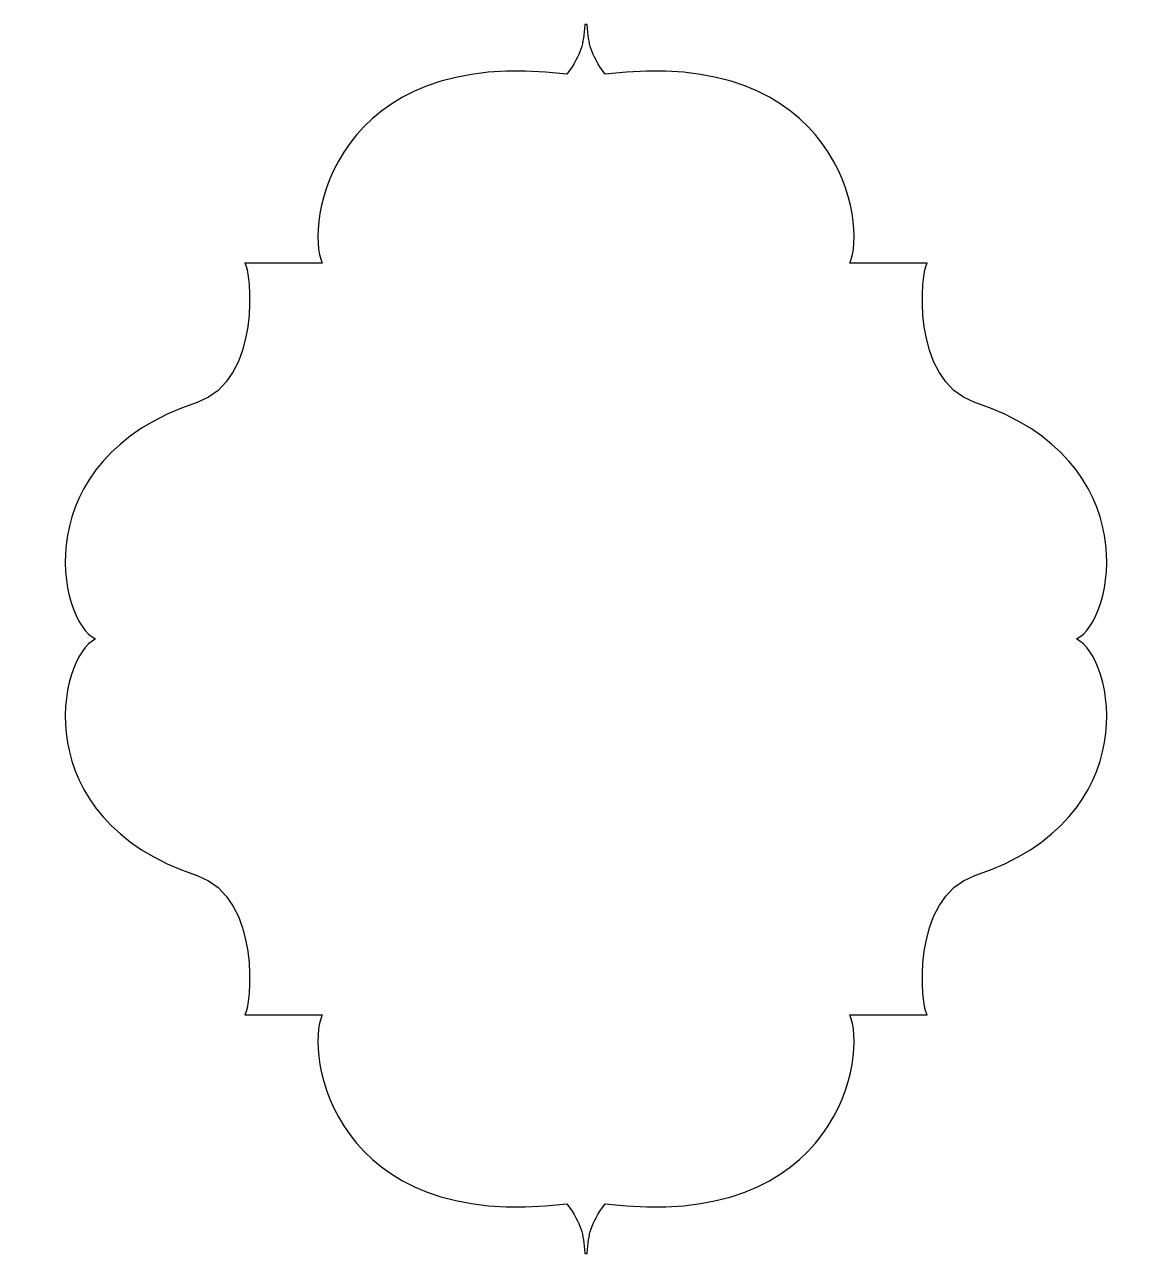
# Model space of a CAD drawing. Header units: centimetres. Extents: x -7.1 to 7.1, y -7.8 to 7.8.
import ezdxf

# ---------------------------------------------------------------- set-up
doc = ezdxf.new("R2010")
doc.units = ezdxf.units.CM
doc.header["$MEASUREMENT"] = 0
doc.layers.add('Camada 1', color=7, linetype='Continuous')

msp = doc.modelspace()

# ---------------------------------------------------------------- linework, layer by layer
at = {"layer": 'Camada 1'}
msp.add_open_spline([(6.20363, 0.00001), (6.68155, -0.22645), (7.10171, -2.2667), (4.92059, -2.99378), (4.92059, -2.99378), (4.09033, -3.27056), (4.24127, -4.67941), (4.31673, -4.7549), (4.31673, -4.7549), (4.31673, -4.7549), (3.33566, -4.75489), (3.33566, -4.75489), (3.33566, -4.75489), (3.56206, -5.23283), (3.20996, -7.52227), (0.24128, -7.14484), (0.24128, -7.14484), (0.04742, -7.42107), (0.03766, -7.50912), (0.01488, -7.77378), (0.01488, -7.77378), (0.01488, -7.77378), (-0.01482, -7.77379), (-0.01482, -7.77379), (-0.01482, -7.77379), (-0.0376, -7.50913), (-0.04736, -7.4211), (-0.24122, -7.14485), (-0.24122, -7.14485), (-3.20992, -7.52228), (-3.56201, -5.23284), (-3.33563, -4.7549), (-3.33563, -4.7549), (-3.33563, -4.7549), (-4.31673, -4.75489), (-4.31673, -4.75489), (-4.31673, -4.75489), (-4.24127, -4.6794), (-4.09033, -3.27055), (-4.92054, -2.99377), (-4.92054, -2.99377), (-7.10169, -2.26669), (-6.68158, -0.22641), (-6.20361, 0.00002), (-6.20361, 0.00002), (-6.68158, 0.22645), (-7.10169, 2.26673), (-4.92054, 2.99383), (-4.92054, 2.99383), (-4.09036, 3.27058), (-4.24128, 4.67944), (-4.31673, 4.75495), (-4.31673, 4.75495), (-4.31673, 4.75495), (-3.3356, 4.75495), (-3.3356, 4.75495), (-3.3356, 4.75495), (-3.56201, 5.23284), (-3.2099, 7.52228), (-0.24122, 7.14487), (-0.24122, 7.14487), (-0.04736, 7.4211), (-0.03762, 7.50912), (-0.01482, 7.77378), (-0.01482, 7.77378), (-0.01482, 7.77378), (0.01487, 7.77379), (0.01487, 7.77379), (0.01487, 7.77379), (0.03765, 7.50913), (0.04741, 7.4211), (0.24127, 7.14488), (0.24127, 7.14488), (3.20995, 7.52228), (3.56206, 5.23284), (3.33565, 4.75493), (3.33565, 4.75493), (3.33565, 4.75493), (4.31673, 4.75492), (4.31673, 4.75492), (4.31673, 4.75492), (4.24127, 4.67943), (4.09033, 3.27055), (4.92059, 2.9938), (4.92059, 2.9938), (7.10173, 2.26673), (6.68158, 0.22644), (6.20363, 0.00001)], degree=3, knots=[0, 0, 0, 0, 0.04347826, 0.04347826, 0.04347826, 0.04347826, 0.08695652, 0.08695652, 0.08695652, 0.08695652, 0.13043478, 0.13043478, 0.13043478, 0.13043478, 0.17391304, 0.17391304, 0.17391304, 0.17391304, 0.2173913, 0.2173913, 0.2173913, 0.2173913, 0.26086957, 0.26086957, 0.26086957, 0.26086957, 0.30434783, 0.30434783, 0.30434783, 0.30434783, 0.34782609, 0.34782609, 0.34782609, 0.34782609, 0.39130435, 0.39130435, 0.39130435, 0.39130435, 0.43478261, 0.43478261, 0.43478261, 0.43478261, 0.47826087, 0.47826087, 0.47826087, 0.47826087, 0.52173913, 0.52173913, 0.52173913, 0.52173913, 0.56521739, 0.56521739, 0.56521739, 0.56521739, 0.60869565, 0.60869565, 0.60869565, 0.60869565, 0.65217391, 0.65217391, 0.65217391, 0.65217391, 0.69565217, 0.69565217, 0.69565217, 0.69565217, 0.73913043, 0.73913043, 0.73913043, 0.73913043, 0.7826087, 0.7826087, 0.7826087, 0.7826087, 0.82608696, 0.82608696, 0.82608696, 0.82608696, 0.86956522, 0.86956522, 0.86956522, 0.86956522, 0.91304348, 0.91304348, 0.91304348, 0.91304348, 1, 1, 1, 1], dxfattribs=at)

doc.saveas('drawing.dxf')
